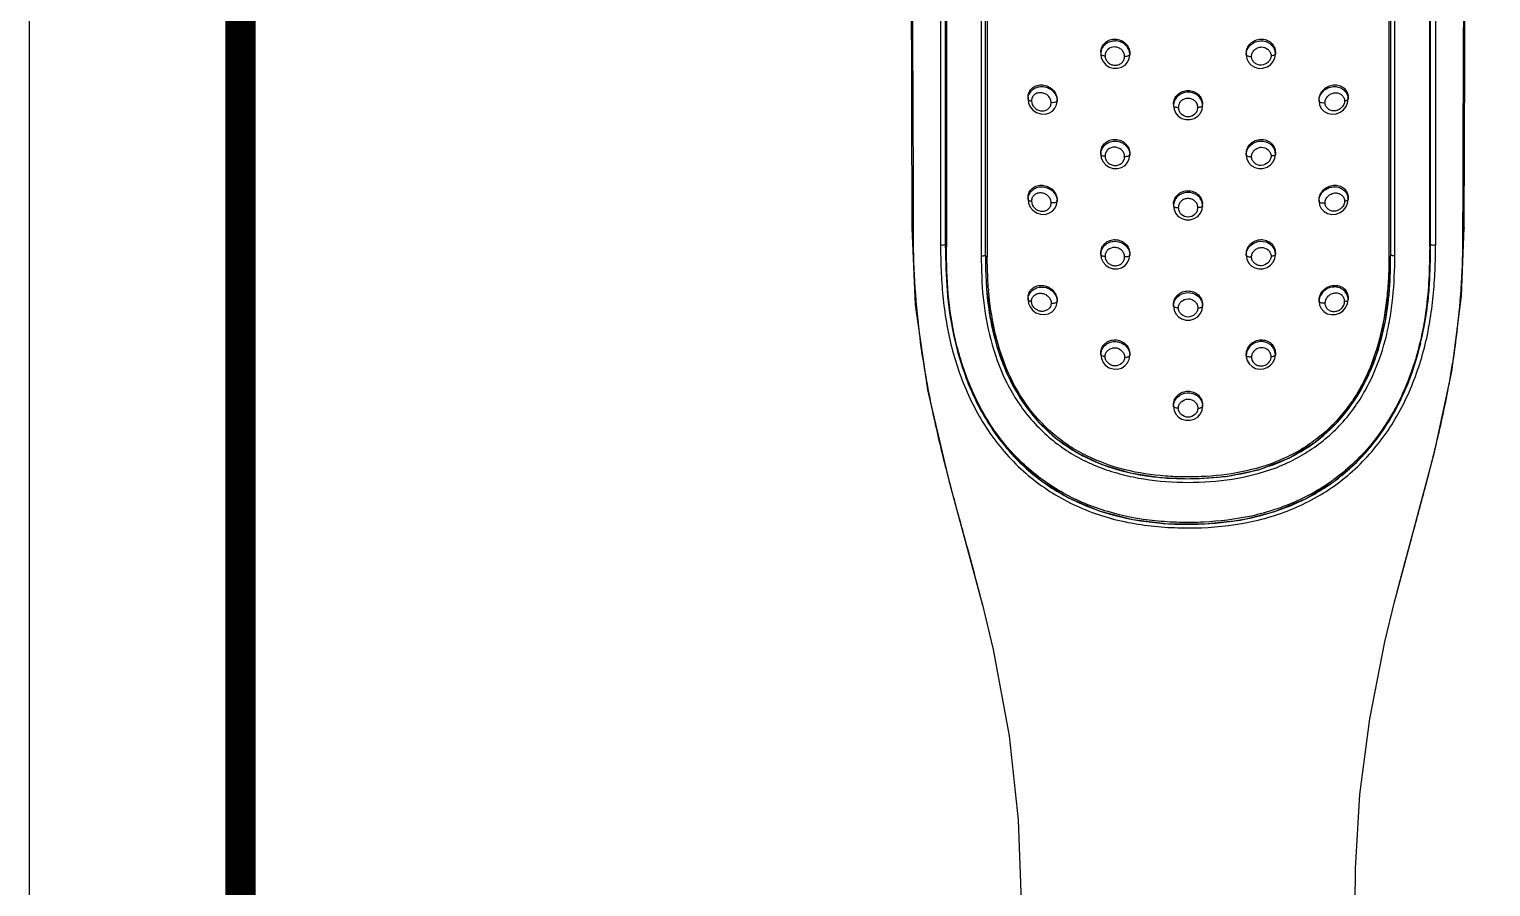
# Model space of a CAD drawing. Extents: x 0 to 1354, y -165 to 827.
# Drawn here: x 0 to 150.7, y 208.1 to 296.6 of the extents above; entities that cross this region are included whole.
import ezdxf

# ---------------------------------------------------------------- set-up
doc = ezdxf.new("R2010")
doc.units = 0
doc.header["$LTSCALE"] = 10
doc.header["$MEASUREMENT"] = 0
doc.layers.get('0').update_dxf_attribs({"linetype": 'CONTINUOUS'})
doc.layers.add('DEF_LAYER_ASSEM_MEMBER', color=7, linetype='CONTINUOUS')

msp = doc.modelspace()

# ---------------------------------------------------------------- linework, layer by layer
at = {"ltscale": 0.5}
msp.add_lwpolyline([(0, -165.36), (1354.08, -165.36), (1354.08, 826.8), (0, 826.8)], close=True, dxfattribs=at)
at = {"color": 5, "linetype": 'ByBlock', "lineweight": 200, "const_width": 3.12}
msp.add_lwpolyline([(21.77, -122.88), (1332.17, -122.88), (1332.17, 803.76), (21.77, 803.76)], close=True, dxfattribs=at)
at = {"layer": 'DEF_LAYER_ASSEM_MEMBER', "color": 7, "linetype": 'Continuous'}
for p, q in [((94.47, 273.98), (94.47, 358.36)), ((144.47, 274.07), (144.47, 358.14)), ((98.59, 273.16), (98.59, 355.08)), ((140.35, 355.08), (140.35, 273.18)), ((98.14, 353.66), (98.14, 273.19)), ((140.79, 273.19), (140.79, 353.49)), ((94.56, 345.54), (94.56, 274.11)), ((144.38, 274.11), (144.38, 345.54)), ((110.47, 294.17), (110.47, 293.98)), ((113.47, 294.07), (113.47, 293.91)), ((125.47, 293.91), (125.47, 294.07)), ((128.47, 294.17), (128.47, 293.98)), ((102.97, 289.54), (102.97, 289.32)), ((102.97, 289.32), (102.97, 289.32)), ((102.97, 289.32), (103.02, 288.94)), ((135.92, 288.95), (135.97, 289.32)), ((135.97, 289.54), (135.97, 289.32)), ((135.97, 289.32), (135.97, 289.32)), ((105.97, 289.27), (105.97, 289.14)), ((117.97, 288.83), (117.97, 288.66)), ((120.97, 288.65), (120.97, 288.83)), ((132.97, 289.13), (132.97, 289.27)), ((110.47, 283.83), (110.47, 283.64)), ((113.47, 283.73), (113.47, 283.57)), ((125.47, 283.57), (125.47, 283.73)), ((128.47, 283.83), (128.47, 283.64)), ((102.97, 279.2), (102.97, 278.98)), ((102.97, 278.98), (102.97, 278.98)), ((102.97, 278.98), (103.02, 278.6)), ((105.97, 278.93), (105.97, 278.8)), ((132.97, 278.79), (132.97, 278.93)), ((135.92, 278.61), (135.97, 278.98)), ((135.97, 279.2), (135.97, 278.98)), ((135.97, 278.98), (135.97, 278.98)), ((117.97, 278.49), (117.97, 278.32)), ((120.97, 278.31), (120.97, 278.49)), ((91, 276.08), (91, 276.08)), ((147.67, 269.04), (147.94, 276.08)), ((147.94, 276.08), (147.94, 276.08)), ((94.47, 274.18), (94.47, 274.11)), ((94.47, 274.11), (94.47, 273.98)), ((94.47, 273.98), (94.47, 273.78)), ((94.47, 273.78), (94.47, 273.54)), ((94.56, 273.99), (94.56, 274.11)), ((98.59, 273.18), (98.59, 273.16)), ((98.59, 273.16), (98.59, 273.08)), ((110.47, 273.49), (110.47, 273.3)), ((113.47, 273.39), (113.47, 273.23)), ((125.47, 273.23), (125.47, 273.39)), ((128.47, 273.49), (128.47, 273.3)), ((140.25, 269.8), (140.35, 273.13)), ((140.35, 273.13), (140.35, 273.18)), ((140.35, 273.18), (140.35, 273.13)), ((140.35, 273.08), (140.35, 273.13)), ((144.38, 274.11), (144.38, 274.08)), ((144.47, 274.11), (144.47, 274.18)), ((144.47, 274.07), (144.47, 274.11)), ((144.47, 273.87), (144.47, 274.07)), ((98.7, 269.73), (99.05, 266.85)), ((139.83, 266.52), (140.25, 269.8)), ((102.97, 268.86), (102.97, 268.64)), ((102.97, 268.64), (102.97, 268.64)), ((102.97, 268.64), (103.02, 268.27)), ((105.97, 268.59), (105.97, 268.46)), ((132.97, 268.46), (132.97, 268.59)), ((135.92, 268.26), (135.97, 268.64)), ((135.97, 268.86), (135.97, 268.64)), ((135.97, 268.64), (135.97, 268.64)), ((117.97, 268.15), (117.97, 267.98)), ((120.97, 268.15), (120.97, 267.98)), ((110.47, 263.16), (110.47, 262.96)), ((113.47, 263.05), (113.47, 262.89)), ((125.47, 262.89), (125.47, 263.05)), ((125.47, 262.89), (125.47, 262.77)), ((128.47, 263.16), (128.47, 262.96)), ((117.97, 257.81), (117.97, 257.64)), ((120.97, 257.81), (120.97, 257.64)), ((141.55, 240.49), (142.58, 244.29)), ((142.58, 244.29), (142.58, 244.29)), ((97.53, 239.96), (98.26, 237.16)), ((140.96, 238.26), (141.55, 240.49)), ((140.76, 237.49), (140.96, 238.26)), ((98.23, 237.3), (98.26, 237.16))]:
    msp.add_line(p, q, dxfattribs=at)
at = {"layer": 'DEF_LAYER_ASSEM_MEMBER', "color": 9, "linetype": 'Continuous'}
for p, q in [((93.94, 345.76), (93.94, 274.33)), ((144.99, 345.76), (144.99, 274.32)), ((98.76, 344.52), (98.76, 273.08)), ((140.18, 344.52), (140.18, 273.08)), ((91.13, 276.08), (91.13, 275.86)), ((147.81, 275.85), (147.81, 276.08)), ((95.56, 247.22), (95.68, 246.78)), ((140.96, 238.26), (142.57, 244.26)), ((142.57, 244.26), (142.58, 244.29)), ((142.57, 244.26), (142.58, 244.29)), ((142.58, 244.29), (142.75, 244.93))]:
    msp.add_line(p, q, dxfattribs=at)
at = {"layer": 'DEF_LAYER_ASSEM_MEMBER', "color": 7, "linetype": 'Continuous'}
for points in [[(90.74, 347.7), (90.8, 325.97), (90.92, 301.92), (91, 276.08)], [(147.94, 276.08), (148.02, 301.93), (148.14, 325.98)], [(110.47, 293.98), (110.52, 293.6), (110.7, 293.22), (110.98, 292.89), (111.34, 292.65), (111.76, 292.53), (112.19, 292.52), (112.61, 292.63), (112.97, 292.85), (113.24, 293.16), (113.41, 293.53), (113.47, 293.91)], [(125.47, 293.91), (125.53, 293.51), (125.7, 293.15), (125.98, 292.84), (126.35, 292.62), (126.76, 292.51), (127.19, 292.53), (127.61, 292.66), (127.97, 292.89), (128.24, 293.21), (128.41, 293.59), (128.47, 293.98)], [(103.02, 288.94), (103.19, 288.55), (103.47, 288.21), (103.85, 287.95), (104.28, 287.81), (104.72, 287.79), (105.13, 287.9), (105.48, 288.11), (105.75, 288.4), (105.91, 288.76), (105.97, 289.14)], [(117.97, 288.66), (118.02, 288.29), (118.18, 287.91), (118.46, 287.59), (118.83, 287.35), (119.25, 287.23), (119.68, 287.23), (120.1, 287.35), (120.47, 287.58), (120.75, 287.9), (120.92, 288.28), (120.97, 288.65)], [(132.97, 289.13), (133.03, 288.75), (133.2, 288.38), (133.49, 288.08), (133.86, 287.88), (134.28, 287.79), (134.72, 287.82), (135.14, 287.98), (135.49, 288.24), (135.76, 288.58), (135.92, 288.95)], [(110.47, 283.64), (110.52, 283.26), (110.7, 282.88), (110.98, 282.55), (111.34, 282.31), (111.76, 282.19), (112.19, 282.18), (112.61, 282.29), (112.97, 282.51), (113.24, 282.82), (113.41, 283.19), (113.47, 283.57)], [(125.47, 283.57), (125.53, 283.17), (125.7, 282.81), (125.98, 282.5), (126.35, 282.28), (126.76, 282.17), (127.19, 282.19), (127.61, 282.32), (127.97, 282.55), (128.24, 282.88), (128.41, 283.25), (128.47, 283.64)], [(103.02, 278.6), (103.19, 278.21), (103.47, 277.87), (103.85, 277.61), (104.28, 277.47), (104.72, 277.45), (105.13, 277.56), (105.48, 277.77), (105.75, 278.06), (105.91, 278.42), (105.97, 278.8)], [(132.97, 278.79), (133.03, 278.41), (133.2, 278.05), (133.49, 277.74), (133.86, 277.54), (134.28, 277.45), (134.72, 277.48), (135.14, 277.64), (135.49, 277.9), (135.76, 278.24), (135.92, 278.61)], [(117.97, 278.32), (118.02, 277.95), (118.18, 277.57), (118.46, 277.25), (118.83, 277.01), (119.25, 276.89), (119.68, 276.89), (120.1, 277.01), (120.47, 277.24), (120.75, 277.57), (120.92, 277.94), (120.97, 278.31)], [(91, 276.08), (91.35, 268.13), (92.61, 259.36), (94.81, 250.01), (97.53, 239.96)], [(94.47, 274.18), (94.56, 270.55), (94.95, 266.86), (95.7, 263.31), (96.81, 259.98), (98.27, 256.94), (100.03, 254.25), (102.05, 251.93), (104.39, 249.93), (107.13, 248.22), (110.32, 246.87), (113.79, 245.97), (117.44, 245.53), (121.18, 245.52), (124.87, 245.92), (128.41, 246.8), (131.65, 248.14), (134.45, 249.86), (136.83, 251.87), (138.87, 254.19), (140.65, 256.9), (142.11, 259.94), (143.22, 263.28)], [(110.47, 273.3), (110.52, 272.92), (110.7, 272.54), (110.98, 272.21), (111.34, 271.97), (111.76, 271.85), (112.19, 271.84), (112.61, 271.95), (112.97, 272.17), (113.24, 272.48), (113.41, 272.85), (113.47, 273.23)], [(125.47, 273.23), (125.53, 272.83), (125.7, 272.47), (125.98, 272.16), (126.35, 271.94), (126.76, 271.83), (127.19, 271.85), (127.61, 271.98), (127.97, 272.21), (128.24, 272.54), (128.41, 272.91), (128.47, 273.3)], [(103.02, 268.27), (103.18, 267.9), (103.44, 267.56), (103.79, 267.3), (104.21, 267.15), (104.65, 267.11), (105.07, 267.19), (105.45, 267.4), (105.73, 267.7), (105.91, 268.07), (105.97, 268.46)], [(132.97, 268.46), (133.02, 268.1), (133.18, 267.73), (133.46, 267.42), (133.82, 267.21), (134.24, 267.11), (134.67, 267.13), (135.08, 267.27), (135.46, 267.52), (135.74, 267.87), (135.92, 268.26)], [(142.58, 244.29), (144.88, 252.93), (146.67, 261.24), (147.67, 269.04)], [(99.05, 266.85), (99.76, 263.8), (100.81, 260.98), (102.19, 258.44), (103.85, 256.25), (105.78, 254.41), (108, 252.88), (110.59, 251.66), (113.5, 250.79), (116.64, 250.3), (119.96, 250.18), (123.36, 250.42), (126.74, 251.12), (129.87, 252.32), (132.58, 253.96), (134.81, 255.95), (136.62, 258.24), (138.02, 260.76), (139.09, 263.52), (139.83, 266.52)], [(117.97, 267.98), (118.03, 267.57), (118.2, 267.2), (118.48, 266.89), (118.84, 266.67), (119.25, 266.55), (119.68, 266.55), (120.09, 266.67), (120.46, 266.89), (120.73, 267.2), (120.91, 267.57), (120.97, 267.97)], [(143.22, 263.28), (143.98, 266.82), (144.08, 267.52)], [(110.47, 262.96), (110.53, 262.57), (110.7, 262.19), (110.97, 261.87), (111.33, 261.64), (111.75, 261.51), (112.18, 261.5), (112.59, 261.6), (112.96, 261.82), (113.23, 262.13), (113.41, 262.49), (113.47, 262.89)], [(125.47, 262.77), (125.56, 262.39), (125.76, 262.04), (126.06, 261.76), (126.42, 261.57), (126.82, 261.49), (127.23, 261.52), (127.63, 261.65), (127.98, 261.89), (128.25, 262.22), (128.42, 262.59), (128.47, 262.96)], [(117.97, 257.64), (118.03, 257.23), (118.2, 256.86), (118.48, 256.55), (118.84, 256.33), (119.25, 256.21), (119.68, 256.21), (120.09, 256.33), (120.46, 256.55), (120.73, 256.86), (120.91, 257.23), (120.97, 257.63)], [(98.23, 237.3), (99.36, 232.56), (101.01, 223.68), (101.95, 214.99), (102.26, 206.58), (102.29, 198.42), (102.33, 190.6), (102.37, 183.13)], [(136.66, 202.58), (136.73, 209.99), (137.19, 217.6), (138.2, 225.42), (139.76, 233.37), (140.76, 237.49)]]:
    msp.add_lwpolyline(points, dxfattribs=at)
at = {"layer": 'DEF_LAYER_ASSEM_MEMBER', "color": 9, "linetype": 'Continuous'}
for centre, radius, start, end in [((111.79, 293.98), 1.32, 166.3736, 179.9872), ((112.14, 293.91), 1.33, 0.0165, 6.6664), ((126.8, 293.91), 1.33, 173.3399, 179.9817), ((127.15, 293.98), 1.32, 0.0145, 8.2208), ((134.66, 289.32), 1.31, 0.0054, 9.3597), ((104.63, 289.14), 1.33, 0.0173, 5.3738), ((119.64, 288.66), 1.33, 0.0171, 7.4214), ((134.3, 289.14), 1.33, 174.6161, 179.9833), ((112.14, 283.57), 1.33, 0.0179, 6.6561), ((126.8, 283.57), 1.33, 173.3399, 179.9817), ((127.15, 283.64), 1.32, 0.0145, 8.2208), ((104.63, 278.8), 1.33, 0.0173, 5.3738), ((134.3, 278.8), 1.33, 174.6161, 179.9833), ((134.66, 278.98), 1.31, 0.0054, 9.3597), ((119.64, 278.32), 1.33, 0.0171, 7.4214), ((173.18, 275.28), 82.05, 179.5958, 187.0505), ((64.91, 275.33), 82.9, 353.614, 0.3625), ((112.14, 273.23), 1.33, 0.0179, 6.6561), ((126.8, 273.23), 1.33, 173.3399, 179.9817), ((127.15, 273.3), 1.32, 0.0145, 8.2208), ((104.64, 268.46), 1.33, 0.0167, 5.3888), ((134.3, 268.46), 1.33, 174.5998, 179.9837), ((119.64, 267.98), 1.33, 0.0172, 7.4237), ((179.82, 276.1), 88.75, 187.0499, 189.5441), ((61, 275.75), 86.83, 351.7024, 353.6276), ((112.14, 262.89), 1.33, 0.0182, 6.6602), ((126.8, 262.89), 1.33, 173.3401, 179.9825), ((127.15, 262.96), 1.32, 0.0163, 14.5762), ((57.19, 276.31), 90.68, 349.3945, 351.6966), ((192.57, 278.27), 101.68, 189.5581, 191.7687), ((119.64, 257.64), 1.33, 0.0172, 7.4237), ((-25.74, 294.84), 175.67, 345.8148, 346.4405), ((377.56, 324.02), 292.27, 194.57, 195.2344)]:
    msp.add_arc(centre, radius, start, end, dxfattribs=at)
at = {"layer": 'DEF_LAYER_ASSEM_MEMBER', "color": 7, "linetype": 'Continuous'}
for centre, radius, start, end in [((127.98, 271.89), 29.37, 184.2251, 190.6825), ((133.93, 272.59), 35.16, 184.6459, 184.9534), ((109.94, 272.22), 34.46, 346.4705, 352.1477)]:
    msp.add_arc(centre, radius, start, end, dxfattribs=at)
at = {"layer": 'DEF_LAYER_ASSEM_MEMBER', "color": 9, "linetype": 'Continuous'}
for points, start_tangent, end_tangent in [([(90.8, 347.59), (90.95, 311.84), (91.13, 276.08)], (-0.00001, -1), (0.000769, -1)), ([(147.81, 276.08), (147.98, 311.84), (148.14, 347.59)], (0.00077, 1), (-0.00001, 1)), ([(110.51, 294.29), (110.7, 294.73), (111.03, 295.07), (111.47, 295.29), (111.97, 295.36)], (0.236194, 0.971706), (0.999728, -0.023307)), ([(113.46, 294.07), (113.3, 294.56), (112.97, 294.98), (112.5, 295.25), (111.97, 295.36)], (-0.115899, 0.993261), (-0.999732, 0.023152)), ([(125.48, 294.07), (125.63, 294.56), (125.96, 294.97), (126.95, 295.36), (127.95, 295.04), (128.29, 294.65), (128.45, 294.17)], (0.115759, 0.993277), (0.14292, -0.989734)), ([(110.47, 293.98), (110.59, 293.87), (110.74, 293.83), (110.91, 293.81)], (0.000004, -1), (0.999166, -0.040834)), ([(112.93, 293.74), (112.85, 294.11), (112.63, 294.42), (112.3, 294.63), (111.92, 294.72), (111.21, 294.47), (110.99, 294.17), (110.91, 293.81)], (-0.009948, 0.999951), (-0.013324, -0.999911)), ([(113.47, 293.91), (113.43, 293.85), (113.31, 293.79), (113.13, 293.75), (112.93, 293.74)], (0, -1), (-0.999567, 0.029429)), ([(125.47, 293.91), (125.51, 293.85), (125.63, 293.79), (125.81, 293.75), (126.01, 293.74)], (0, -1), (0.999567, 0.029429)), ([(128.47, 293.98), (128.34, 293.87), (128.2, 293.83), (128.03, 293.81)], (-0.000002, -1), (-0.999166, -0.040834)), ([(110.91, 293.81), (110.99, 293.45), (111.21, 293.14), (111.53, 292.92), (111.92, 292.84), (112.3, 292.89), (112.63, 293.09), (112.85, 293.38), (112.93, 293.74)], (0.013279, -0.999912), (0.009787, 0.999952)), ([(102.97, 289.32), (103.08, 289.84), (103.39, 290.27), (103.85, 290.55), (104.4, 290.64), (104.96, 290.53), (105.45, 290.24), (105.8, 289.79), (105.96, 289.27)], (0, 1), (0.093403, -0.995628)), ([(102.97, 289.32), (103.07, 289.22), (103.18, 289.18), (103.33, 289.16)], (-0.000044, -1), (0.994976, -0.100112)), ([(105.35, 288.98), (105.27, 289.35), (105.05, 289.67), (104.72, 289.9), (104.34, 290), (103.96, 289.97), (103.63, 289.8), (103.41, 289.52), (103.33, 289.16)], (-0.005119, 0.999987), (-0.009536, -0.999955)), ([(120.96, 288.83), (120.79, 289.33), (120.43, 289.74), (119.38, 290.06), (118.38, 289.62), (118.07, 289.18), (117.97, 288.66)], (-0.129004, 0.991644), (0, -1)), ([(120.47, 288.49), (120.4, 288.85), (120.18, 289.15), (119.85, 289.35), (119.47, 289.42), (119.08, 289.35), (118.76, 289.15), (118.54, 288.85), (118.46, 288.49)], (-0.008394, 0.999965), (-0.015147, -0.999885)), ([(132.97, 289.27), (133.12, 289.77), (133.44, 290.2), (133.9, 290.5), (134.42, 290.63), (134.95, 290.59), (135.42, 290.37), (135.77, 290.01), (135.95, 289.54)], (0.09359, 0.995611), (0.162807, -0.986658)), ([(135.97, 289.32), (135.87, 289.22), (135.76, 289.18), (135.61, 289.16)], (0.000061, -1), (-0.994976, -0.100112)), ([(103.33, 289.16), (103.63, 288.46), (103.96, 288.23), (104.34, 288.12), (104.72, 288.16), (105.05, 288.33), (105.27, 288.62), (105.35, 288.98)], (0.009606, -0.999954), (0.005166, 0.999987)), ([(105.85, 289.03), (105.62, 288.98), (105.35, 288.98)], (-0.927687, -0.37336), (-0.996727, 0.08084)), ([(105.97, 289.14), (105.96, 289.11), (105.85, 289.03)], (0, -1), (-0.927687, -0.37336)), ([(117.97, 288.66), (118.01, 288.59), (118.11, 288.54), (118.27, 288.5), (118.46, 288.49)], (0.000045, -1), (0.999992, -0.003959)), ([(118.46, 288.49), (118.54, 288.12), (118.76, 287.82), (119.47, 287.54), (120.18, 287.82), (120.4, 288.12), (120.47, 288.49)], (0.015156, -0.999885), (0.008362, 0.999965)), ([(120.97, 288.66), (120.93, 288.59), (120.82, 288.54), (120.66, 288.5), (120.47, 288.49)], (0, -1), (-0.999992, -0.003931)), ([(132.97, 289.14), (132.98, 289.11), (133.09, 289.03)], (0, -1), (0.927687, -0.37336)), ([(133.09, 289.03), (133.31, 288.98), (133.58, 288.98)], (0.927687, -0.37336), (0.996727, 0.08084)), ([(110.47, 283.64), (110.58, 284.16), (110.88, 284.6), (111.34, 284.9), (111.89, 285.02), (112.45, 284.93), (112.94, 284.66), (113.29, 284.24), (113.46, 283.73)], (0, 1), (0.115698, -0.993284)), ([(125.48, 283.73), (125.63, 284.22), (125.96, 284.63), (126.95, 285.02), (127.95, 284.7), (128.29, 284.31), (128.45, 283.83)], (0.115759, 0.993277), (0.14292, -0.989734)), ([(110.47, 283.64), (110.59, 283.53), (110.74, 283.49), (110.91, 283.48)], (0.000004, -1), (0.999166, -0.040834)), ([(112.93, 283.4), (112.85, 283.77), (112.63, 284.08), (112.3, 284.29), (111.92, 284.38), (111.21, 284.13), (110.99, 283.83), (110.91, 283.48)], (-0.009948, 0.999951), (-0.013324, -0.999911)), ([(110.91, 283.48), (110.99, 283.11), (111.21, 282.8), (111.53, 282.58), (111.92, 282.5), (112.3, 282.55), (112.63, 282.75), (112.85, 283.04), (112.93, 283.4)], (0.013279, -0.999912), (0.009787, 0.999952)), ([(113.47, 283.57), (113.43, 283.51), (113.31, 283.45), (113.13, 283.41), (112.93, 283.4)], (0, -1), (-0.999567, 0.029429)), ([(125.47, 283.57), (125.51, 283.51), (125.63, 283.45), (125.81, 283.41), (126.01, 283.4)], (0, -1), (0.999567, 0.029429)), ([(128.47, 283.64), (128.34, 283.53), (128.2, 283.49), (128.03, 283.48)], (-0.000002, -1), (-0.999166, -0.040834)), ([(102.97, 278.98), (103.08, 279.5), (103.39, 279.93), (103.85, 280.21), (104.4, 280.3), (104.96, 280.19), (105.45, 279.9), (105.8, 279.45), (105.96, 278.93)], (0, 1), (0.093403, -0.995628)), ([(132.97, 278.93), (133.12, 279.43), (133.44, 279.86), (133.9, 280.16), (134.42, 280.29), (134.95, 280.25), (135.42, 280.03), (135.77, 279.67), (135.95, 279.2)], (0.09359, 0.995611), (0.162807, -0.986658)), ([(102.97, 278.98), (103.07, 278.88), (103.18, 278.84), (103.33, 278.82)], (-0.000044, -1), (0.994976, -0.100112)), ([(105.35, 278.64), (105.27, 279.01), (105.05, 279.33), (104.72, 279.56), (104.34, 279.66), (103.96, 279.63), (103.63, 279.46), (103.41, 279.18), (103.33, 278.82)], (-0.005119, 0.999987), (-0.009536, -0.999955)), ([(103.33, 278.82), (103.63, 278.12), (103.96, 277.89), (104.34, 277.78), (104.72, 277.82), (105.05, 277.99), (105.27, 278.28), (105.35, 278.64)], (0.009606, -0.999954), (0.005166, 0.999987)), ([(105.97, 278.8), (105.96, 278.77), (105.85, 278.69)], (0, -1), (-0.927687, -0.37336)), ([(120.96, 278.49), (120.79, 278.99), (120.43, 279.4), (119.38, 279.72), (118.38, 279.28), (118.07, 278.84), (117.97, 278.32)], (-0.129004, 0.991644), (0, -1)), ([(120.47, 278.15), (120.4, 278.51), (120.18, 278.81), (119.85, 279.01), (119.47, 279.08), (119.08, 279.01), (118.76, 278.81), (118.54, 278.51), (118.46, 278.15)], (-0.008394, 0.999965), (-0.015147, -0.999885)), ([(132.97, 278.8), (132.98, 278.77), (133.09, 278.69)], (0, -1), (0.927687, -0.37336)), ([(135.97, 278.98), (135.87, 278.88), (135.76, 278.84), (135.61, 278.82)], (0.000061, -1), (-0.994976, -0.100112)), ([(105.85, 278.69), (105.62, 278.64), (105.35, 278.64)], (-0.927687, -0.37336), (-0.996727, 0.08084)), ([(117.97, 278.32), (118.01, 278.25), (118.11, 278.2), (118.27, 278.16), (118.46, 278.15)], (0.000045, -1), (0.999992, -0.003959)), ([(118.46, 278.15), (118.54, 277.78), (118.76, 277.48), (119.47, 277.2), (120.18, 277.48), (120.4, 277.78), (120.47, 278.15)], (0.015156, -0.999885), (0.008362, 0.999965)), ([(120.97, 278.32), (120.93, 278.25), (120.82, 278.2), (120.66, 278.16), (120.47, 278.15)], (0, -1), (-0.999992, -0.003931)), ([(133.09, 278.69), (133.31, 278.64), (133.58, 278.64)], (0.927687, -0.37336), (0.996727, 0.08084)), ([(91, 276.08), (91.01, 276.02), (91.13, 275.86)], (0.000358, -1), (0.771194, -0.6366)), ([(147.94, 276.08), (147.93, 276.02), (147.81, 275.86)], (-0.000888, -1), (-0.77206, -0.635549)), ([(93.94, 274.33), (94.18, 274.29), (94.4, 274.33)], (0.944064, -0.329761), (0.923109, 0.384539)), ([(94.4, 274.33), (94.44, 274.35)], (0.923109, 0.384539), (0.797726, 0.603019)), ([(110.47, 273.3), (110.58, 273.82), (110.88, 274.26), (111.34, 274.56), (111.89, 274.68), (112.45, 274.59), (112.94, 274.32), (113.29, 273.9), (113.46, 273.39)], (0, 1), (0.115698, -0.993284)), ([(125.48, 273.39), (125.63, 273.88), (125.96, 274.29), (126.95, 274.68), (127.95, 274.36), (128.29, 273.97), (128.45, 273.49)], (0.115759, 0.993277), (0.14292, -0.989734)), ([(144.47, 274.39), (144.47, 274.37), (144.56, 274.32)], (0.001664, -0.999999), (0.955096, -0.296296)), ([(144.56, 274.32), (144.8, 274.29), (144.99, 274.33)], (0.955096, -0.296296), (0.941463, 0.337115)), ([(94.47, 274.18), (94.47, 274.16), (94.53, 274.12)], (0, -1), (0.908394, -0.418114)), ([(94.53, 274.12), (94.56, 274.11)], (0.908394, -0.418114), (0.945549, -0.325479)), ([(98.14, 273.19), (98.17, 273.19), (98.29, 273.18)], (0.983727, -0.179668), (0.999992, 0.004061)), ([(98.29, 273.18), (98.45, 273.2), (98.56, 273.24)], (0.999992, 0.004061), (0.787016, 0.616933)), ([(98.56, 273.24), (98.58, 273.27)], (0.787016, 0.616933), (0.412818, 0.910814)), ([(98.59, 273.16), (98.59, 273.17), (98.59, 273.18)], (-0.436829, 0.899544), (0, 1)), ([(98.76, 273.08), (98.65, 273.11), (98.59, 273.16)], (-0.987312, 0.158791), (-0.436829, 0.899544)), ([(110.47, 273.3), (110.59, 273.19), (110.74, 273.15), (110.91, 273.14)], (0.000004, -1), (0.999166, -0.040834)), ([(112.93, 273.06), (112.85, 273.43), (112.63, 273.74), (112.3, 273.95), (111.92, 274.04), (111.21, 273.79), (110.99, 273.49), (110.91, 273.14)], (-0.009948, 0.999951), (-0.013324, -0.999911)), ([(110.91, 273.14), (110.99, 272.77), (111.21, 272.46), (111.53, 272.24), (111.92, 272.16), (112.3, 272.21), (112.63, 272.41), (112.85, 272.7), (112.93, 273.06)], (0.013279, -0.999912), (0.009787, 0.999952)), ([(113.47, 273.23), (113.43, 273.17), (113.31, 273.11), (113.13, 273.07), (112.93, 273.06)], (0, -1), (-0.999567, 0.029429)), ([(125.47, 273.23), (125.51, 273.17), (125.63, 273.11), (125.81, 273.07), (126.01, 273.06)], (0, -1), (0.999567, 0.029429)), ([(128.47, 273.3), (128.34, 273.19), (128.2, 273.15), (128.03, 273.14)], (-0.000002, -1), (-0.999166, -0.040834)), ([(140.27, 273.11), (140.18, 273.08)], (-0.939688, -0.342033), (-0.987124, -0.159957)), ([(140.33, 273.14), (140.32, 273.13), (140.27, 273.11)], (-0.750056, -0.661375), (-0.939688, -0.342033)), ([(140.35, 273.18), (140.34, 273.15), (140.33, 273.14)], (-0.001879, -0.999998), (-0.750056, -0.661375)), ([(140.79, 273.19), (140.55, 273.18), (140.45, 273.21), (140.38, 273.24)], (-0.983125, -0.182934), (-0.790097, 0.612982)), ([(144.38, 274.11), (144.41, 274.12), (144.46, 274.15)], (0.947002, 0.321229), (0.615035, 0.7885)), ([(144.46, 274.15), (144.47, 274.18)], (0.615035, 0.7885), (0, 1)), ([(102.97, 268.64), (103.08, 269.17), (103.39, 269.59), (103.85, 269.87), (104.4, 269.96), (104.96, 269.85), (105.45, 269.56), (105.8, 269.11), (105.96, 268.59)], (0, 1), (0.093675, -0.995603)), ([(135.92, 268.99), (135.71, 269.42), (135.34, 269.75), (134.87, 269.93), (134.35, 269.95), (133.42, 269.49), (133.11, 269.07), (132.97, 268.59)], (-0.265962, 0.963984), (-0.093881, -0.995583)), ([(103.33, 268.48), (103.18, 268.5), (103.07, 268.54), (102.97, 268.64)], (-0.994976, 0.100112), (0.000058, 1)), ([(105.35, 268.3), (105.78, 268.33), (105.92, 268.39), (105.97, 268.46)], (0.996727, -0.08084), (0, 1)), ([(117.97, 267.98), (118.07, 268.5), (118.38, 268.94), (119.38, 269.38), (120.43, 269.06), (120.79, 268.65), (120.96, 268.15)], (0, 1), (0.129042, -0.991639)), ([(133.58, 268.3), (133.16, 268.33), (133.02, 268.39), (132.97, 268.46)], (-0.996727, -0.08084), (0, 1)), ([(135.61, 268.48), (135.53, 268.84), (135.31, 269.12), (134.98, 269.29), (134.6, 269.32), (134.22, 269.22), (133.89, 269), (133.66, 268.67), (133.58, 268.3)], (-0.009624, 0.999954), (-0.00516, -0.999987)), ([(133.58, 268.3), (133.66, 267.94), (133.89, 267.65), (134.22, 267.48), (134.6, 267.44), (134.98, 267.55), (135.31, 267.78), (135.61, 268.48)], (0.005123, -0.999987), (0.009516, 0.999955)), ([(135.61, 268.48), (135.76, 268.5), (135.87, 268.54), (135.97, 268.64)], (0.994976, 0.100112), (-0.00025, 1)), ([(135.97, 268.64), (135.92, 268.99)], (0, 1), (-0.265962, 0.963984)), ([(118.46, 267.81), (118.27, 267.82), (118.11, 267.86), (118.01, 267.91), (117.97, 267.98)], (-0.999992, 0.004046), (-0.000042, 1)), ([(120.47, 267.81), (120.66, 267.82), (120.82, 267.86), (120.93, 267.91), (120.97, 267.98)], (0.999992, 0.003931), (0, 1)), ([(110.47, 262.96), (110.58, 263.48), (110.88, 263.92), (111.34, 264.22), (111.89, 264.34), (112.45, 264.25), (112.94, 263.98), (113.29, 263.56), (113.46, 263.05)], (0, 1), (0.115762, -0.993277)), ([(128.43, 263.3), (128.22, 263.74), (127.86, 264.08), (126.87, 264.33), (125.93, 263.92), (125.62, 263.52), (125.48, 263.05)], (-0.252393, 0.967625), (-0.11577, -0.993276)), ([(128.03, 262.8), (127.95, 263.15), (127.73, 263.45), (127.02, 263.7), (126.64, 263.61), (126.31, 263.4), (126.09, 263.09), (126.01, 262.72)], (-0.013269, 0.999912), (-0.00976, -0.999952)), ([(110.91, 262.8), (110.74, 262.81), (110.59, 262.85), (110.47, 262.96)], (-0.999148, 0.04127), (0.000958, 1)), ([(112.93, 262.72), (113.13, 262.73), (113.31, 262.77), (113.43, 262.83), (113.47, 262.89)], (0.999567, -0.029429), (0, 1)), ([(126.01, 262.72), (125.81, 262.73), (125.63, 262.77), (125.51, 262.83), (125.47, 262.89)], (-0.999567, -0.029429), (0, 1)), ([(126.01, 262.72), (126.09, 262.37), (126.31, 262.07), (126.64, 261.88), (127.02, 261.82), (127.4, 261.9), (127.73, 262.12), (127.95, 262.43), (128.03, 262.8)], (0.009935, -0.999951), (0.013283, 0.999912)), ([(128.03, 262.8), (128.2, 262.81), (128.34, 262.85), (128.47, 262.96)], (0.999166, 0.040835), (0.000011, 1)), ([(145.03, 253.65), (145.39, 255.15), (146.32, 259.62)], (0.234255, 0.972175), (0.18386, 0.982952)), ([(117.97, 257.64), (118.07, 258.16), (118.38, 258.6), (119.38, 259.04), (120.43, 258.72), (120.79, 258.31), (120.96, 257.81)], (0, 1), (0.129042, -0.991639)), ([(93.03, 257.53), (93.41, 255.77), (94.69, 250.5)], (0.203398, -0.979096), (0.250726, -0.968058)), ([(118.46, 257.47), (118.27, 257.48), (118.11, 257.52), (118.01, 257.57), (117.97, 257.64)], (-0.999992, 0.004046), (-0.000042, 1)), ([(120.47, 257.47), (120.66, 257.48), (120.82, 257.52), (120.93, 257.57), (120.97, 257.64)], (0.999992, 0.003931), (0, 1)), ([(142.75, 244.93), (143.22, 246.65), (144.57, 251.79)], (0.263777, 0.964584), (0.244857, 0.969559)), ([(95.68, 246.78), (96.33, 244.42), (98.23, 237.3)], (0.262676, -0.964884), (0.246752, -0.969079))]:
    msp.add_spline(points, degree=3, dxfattribs=dict(at, start_tangent=start_tangent, end_tangent=end_tangent))
at = {"layer": 'DEF_LAYER_ASSEM_MEMBER', "color": 7, "linetype": 'Continuous'}
for points, start_tangent, end_tangent in [([(110.47, 294.17), (110.58, 294.71), (110.91, 295.15), (111.39, 295.44), (111.97, 295.53), (112.54, 295.4), (113.03, 295.08), (113.35, 294.61), (113.47, 294.07)], (0, 1), (0, -1)), ([(125.47, 294.07), (125.58, 294.61), (125.91, 295.08), (126.4, 295.4), (126.97, 295.53), (127.54, 295.44), (128.03, 295.15), (128.35, 294.71), (128.47, 294.17)], (0, 1), (0, -1)), ([(126.01, 293.74), (126.09, 294.1), (126.32, 294.41), (126.64, 294.63), (127.02, 294.72), (127.72, 294.46), (127.94, 294.17), (128.03, 293.81)], (-0.001034, 0.999999), (0.005815, -0.999983)), ([(128.03, 293.81), (127.94, 293.45), (127.72, 293.15), (127.02, 292.84), (126.64, 292.9), (126.32, 293.1), (126.09, 293.39), (126.01, 293.74)], (-0.006849, -0.999977), (-0.000313, 1)), ([(102.97, 289.54), (103.09, 290.07), (103.42, 290.5), (103.9, 290.75), (104.46, 290.8), (105.03, 290.65), (105.52, 290.31), (105.85, 289.83), (105.97, 289.27)], (0, 1), (0, -1)), ([(132.97, 289.27), (133.09, 289.83), (133.42, 290.31), (133.91, 290.65), (134.47, 290.8), (135.04, 290.75), (135.52, 290.5), (135.85, 290.07), (135.97, 289.54)], (0, 1), (0, -1)), ([(117.97, 288.83), (118.08, 289.37), (118.41, 289.82), (118.89, 290.13), (119.47, 290.23), (120.04, 290.13), (120.53, 289.82), (120.85, 289.37), (120.97, 288.83)], (0, 1), (0, -1)), ([(133.58, 288.98), (133.67, 289.35), (133.9, 289.67), (134.22, 289.89), (134.6, 290), (134.97, 289.96), (135.29, 289.79), (135.52, 289.51), (135.61, 289.16)], (-0.006402, 0.99998), (0.002112, -0.999998)), ([(135.61, 289.16), (135.29, 288.47), (134.97, 288.23), (134.6, 288.12), (134.22, 288.16), (133.9, 288.34), (133.67, 288.62), (133.58, 288.98)], (-0.003021, -0.999995), (0.004784, 0.999989)), ([(110.47, 283.83), (110.58, 284.37), (110.91, 284.81), (111.39, 285.1), (111.97, 285.19), (112.54, 285.06), (113.03, 284.74), (113.35, 284.27), (113.47, 283.73)], (0, 1), (0, -1)), ([(125.47, 283.73), (125.58, 284.27), (125.91, 284.74), (126.4, 285.06), (126.97, 285.19), (127.54, 285.1), (128.03, 284.81), (128.35, 284.37), (128.47, 283.83)], (0, 1), (0, -1)), ([(126.01, 283.4), (126.09, 283.76), (126.32, 284.07), (126.64, 284.29), (127.02, 284.38), (127.72, 284.12), (127.94, 283.83), (128.03, 283.48)], (-0.001034, 0.999999), (0.005815, -0.999983)), ([(128.03, 283.48), (127.94, 283.11), (127.72, 282.81), (127.02, 282.5), (126.64, 282.56), (126.32, 282.76), (126.09, 283.05), (126.01, 283.4)], (-0.006849, -0.999977), (-0.000313, 1)), ([(102.97, 279.2), (103.09, 279.73), (103.42, 280.16), (103.9, 280.41), (104.46, 280.46), (105.03, 280.31), (105.52, 279.97), (105.85, 279.49), (105.97, 278.93)], (0, 1), (0, -1)), ([(132.97, 278.93), (133.09, 279.49), (133.42, 279.97), (133.91, 280.31), (134.47, 280.46), (135.04, 280.41), (135.52, 280.16), (135.85, 279.73), (135.97, 279.2)], (0, 1), (0, -1)), ([(117.97, 278.49), (118.08, 279.03), (118.41, 279.48), (118.89, 279.79), (119.47, 279.89), (120.04, 279.79), (120.53, 279.48), (120.85, 279.03), (120.97, 278.49)], (0, 1), (0, -1)), ([(133.58, 278.64), (133.67, 279.01), (133.9, 279.33), (134.22, 279.55), (134.6, 279.66), (134.97, 279.62), (135.29, 279.45), (135.52, 279.17), (135.61, 278.82)], (-0.006402, 0.99998), (0.002112, -0.999998)), ([(135.61, 278.82), (135.29, 278.13), (134.97, 277.89), (134.6, 277.78), (134.22, 277.82), (133.9, 278), (133.67, 278.28), (133.58, 278.64)], (-0.003021, -0.999995), (0.004784, 0.999989)), ([(93.95, 274.33), (94.01, 271.69), (94.19, 269.03), (95.11, 263.7), (95.91, 261.06), (96.97, 258.5), (99.87, 253.77), (103.81, 249.88), (108.6, 247.1), (113.93, 245.56), (116.69, 245.22), (119.47, 245.11), (125, 245.56), (130.33, 247.11), (135.12, 249.88), (139.06, 253.77), (141.97, 258.5), (143.02, 261.06), (143.83, 263.7), (144.39, 266.36), (144.74, 269.03), (144.93, 271.68), (144.99, 274.33)], (0.008092, -0.999967), (0.010592, 0.999944)), ([(110.47, 273.49), (110.58, 274.03), (110.91, 274.47), (111.39, 274.76), (111.97, 274.85), (112.54, 274.72), (113.03, 274.4), (113.35, 273.93), (113.47, 273.39)], (0, 1), (0, -1)), ([(125.47, 273.39), (125.58, 273.93), (125.91, 274.4), (126.4, 274.72), (126.97, 274.85), (127.54, 274.76), (128.03, 274.47), (128.35, 274.03), (128.47, 273.49)], (0, 1), (0, -1)), ([(94.47, 273.54), (94.68, 269.01), (95.42, 264.45), (96.82, 259.96), (98.99, 255.74), (101.96, 252.03), (105.68, 249.07), (109.96, 247.01), (114.57, 245.85), (119.31, 245.49), (124.06, 245.81), (128.69, 246.91), (133, 248.91), (136.76, 251.82), (139.78, 255.49), (142, 259.68), (143.45, 264.16)], (0.006991, -0.999976), (0.234403, 0.972139)), ([(143.99, 267.54), (142.99, 262.77), (141.19, 258.16), (138.53, 253.96), (134.99, 250.47), (130.73, 247.9), (126, 246.34), (121.07, 245.71), (118.57, 245.68), (116.09, 245.84), (111.2, 246.79), (106.61, 248.7), (102.59, 251.62), (99.35, 255.4), (97.01, 259.78), (95.5, 264.47), (94.75, 269.25), (94.56, 273.99)], (-0.133351, -0.991069), (-0.00789, 0.999969)), ([(98.14, 273.19), (98.34, 268.87), (99.12, 264.53), (100.66, 260.32), (101.77, 258.34), (103.11, 256.51), (104.69, 254.86), (106.47, 253.43), (108.41, 252.24), (110.5, 251.31), (112.68, 250.63), (114.92, 250.16), (119.47, 249.81), (124.02, 250.15), (128.44, 251.29), (132.47, 253.42), (135.82, 256.5), (138.27, 260.32), (139.81, 264.53), (140.28, 266.69), (140.58, 268.87), (140.79, 273.19)], (0.01214, -0.999926), (0.014428, 0.999896)), ([(98.59, 273.08), (98.59, 272.24), (98.7, 269.73)], (0.003483, -0.999994), (0.074097, -0.997251)), ([(98.89, 269.74), (98.84, 270.58), (98.76, 273.08)], (-0.081005, 0.996714), (-0.011248, 0.999937)), ([(140.18, 273.08), (140.13, 271.1), (139.98, 269.1), (139.72, 267.1), (139.32, 265.11), (138.03, 261.2), (137.1, 259.34), (135.95, 257.59), (134.6, 255.98), (133.06, 254.56), (131.34, 253.34), (129.49, 252.34), (125.5, 251), (121.34, 250.43), (119.23, 250.37), (117.13, 250.46), (112.97, 251.11), (109.02, 252.55), (107.19, 253.59), (105.52, 254.86), (102.71, 257.97), (100.73, 261.63), (99.51, 265.55), (98.91, 269.55)], (-0.009249, -0.999957), (-0.086352, 0.996265)), ([(126.01, 273.06), (126.09, 273.42), (126.32, 273.73), (126.64, 273.95), (127.02, 274.04), (127.72, 273.78), (127.94, 273.49), (128.03, 273.14)], (-0.001034, 0.999999), (0.005815, -0.999983)), ([(128.03, 273.14), (127.94, 272.77), (127.72, 272.47), (127.02, 272.16), (126.64, 272.22), (126.32, 272.42), (126.09, 272.71), (126.01, 273.06)], (-0.006849, -0.999977), (-0.000313, 1)), ([(140.23, 269.61), (140.29, 270.48), (140.35, 273.08)], (0.078742, 0.996895), (0.001229, 0.999999)), ([(144.38, 274.08), (144.29, 270.82), (143.99, 267.54)], (-0.009167, -0.999958), (-0.133351, -0.991069)), ([(144.37, 270.43), (144.41, 271.29), (144.47, 273.87)], (0.060096, 0.998193), (0.004108, 0.999992)), ([(102.97, 268.86), (103.09, 269.39), (103.42, 269.82), (103.9, 270.07), (104.46, 270.12), (105.03, 269.97), (105.52, 269.63), (105.85, 269.15), (105.97, 268.59)], (0, 1), (0, -1)), ([(132.97, 268.59), (133.09, 269.15), (133.42, 269.63), (133.91, 269.97), (134.47, 270.12), (135.04, 270.07), (135.52, 269.82), (135.85, 269.39), (135.97, 268.86)], (0, 1), (0, -1)), ([(144.08, 267.52), (144.18, 268.25), (144.37, 270.43)], (0.137579, 0.990491), (0.060096, 0.998193)), ([(99.13, 266.45), (100.07, 262.86), (101.6, 259.44), (103.78, 256.35), (106.6, 253.8), (109.92, 251.94), (113.55, 250.79), (117.32, 250.26), (121.13, 250.24), (124.91, 250.7), (128.57, 251.76), (131.94, 253.52), (134.83, 255.99), (137.1, 259.02), (138.71, 262.42), (139.72, 265.99), (140.23, 269.61)], (0.186147, -0.982522), (0.078742, 0.996895)), ([(103.33, 268.48), (103.41, 268.83), (103.64, 269.11), (103.96, 269.28), (104.34, 269.32), (104.71, 269.22), (105.04, 268.99), (105.27, 268.67), (105.35, 268.3)], (0.003022, 0.999995), (-0.004787, -0.999989)), ([(105.35, 268.3), (105.27, 267.94), (105.04, 267.66), (104.71, 267.49), (104.34, 267.44), (103.96, 267.56), (103.64, 267.79), (103.41, 268.11), (103.33, 268.48)], (0.006396, -0.99998), (-0.002111, 0.999998)), ([(117.97, 268.15), (118.08, 268.69), (118.41, 269.14), (118.89, 269.45), (119.47, 269.55), (120.04, 269.45), (120.53, 269.14), (120.85, 268.69), (120.97, 268.15)], (0, 1), (0, -1)), ([(118.46, 267.81), (118.55, 268.16), (118.77, 268.46), (119.47, 268.74), (119.85, 268.67), (120.17, 268.46), (120.39, 268.16), (120.47, 267.81)], (0.006133, 0.999981), (-0.000642, -1)), ([(120.47, 267.81), (120.39, 267.45), (120.17, 267.15), (119.47, 266.86), (118.77, 267.15), (118.55, 267.45), (118.46, 267.81)], (-0.002269, -0.999997), (-0.00857, 0.999963)), ([(110.47, 263.16), (110.58, 263.69), (110.91, 264.13), (111.39, 264.42), (111.97, 264.51), (112.54, 264.38), (113.03, 264.06), (113.35, 263.59), (113.47, 263.05)], (0, 1), (0, -1)), ([(110.91, 262.8), (110.99, 263.15), (111.22, 263.44), (111.54, 263.63), (111.92, 263.7), (112.62, 263.39), (112.84, 263.08), (112.93, 262.72)], (0.008491, 0.999964), (-0.000106, -1)), ([(125.47, 263.05), (125.58, 263.59), (125.91, 264.06), (126.4, 264.38), (126.97, 264.51), (127.54, 264.42), (128.03, 264.13), (128.35, 263.69), (128.47, 263.16)], (0, 1), (0, -1)), ([(112.93, 262.72), (112.84, 262.37), (112.62, 262.08), (111.92, 261.82), (111.54, 261.91), (111.22, 262.13), (110.99, 262.43), (110.91, 262.8)], (0.000345, -1), (-0.006573, 0.999978)), ([(117.97, 257.81), (118.08, 258.35), (118.41, 258.8), (118.89, 259.11), (119.47, 259.21), (120.04, 259.11), (120.53, 258.8), (120.85, 258.35), (120.97, 257.81)], (0, 1), (0, -1)), ([(118.46, 257.47), (118.55, 257.82), (118.77, 258.12), (119.47, 258.4), (119.85, 258.33), (120.17, 258.12), (120.39, 257.82), (120.47, 257.47)], (0.006133, 0.999981), (-0.000642, -1)), ([(120.47, 257.47), (120.39, 257.11), (120.17, 256.81), (119.47, 256.52), (118.77, 256.81), (118.55, 257.11), (118.46, 257.47)], (-0.002269, -0.999997), (-0.00857, 0.999963))]:
    msp.add_spline(points, degree=3, dxfattribs=dict(at, start_tangent=start_tangent, end_tangent=end_tangent))

doc.saveas('drawing.dxf')
